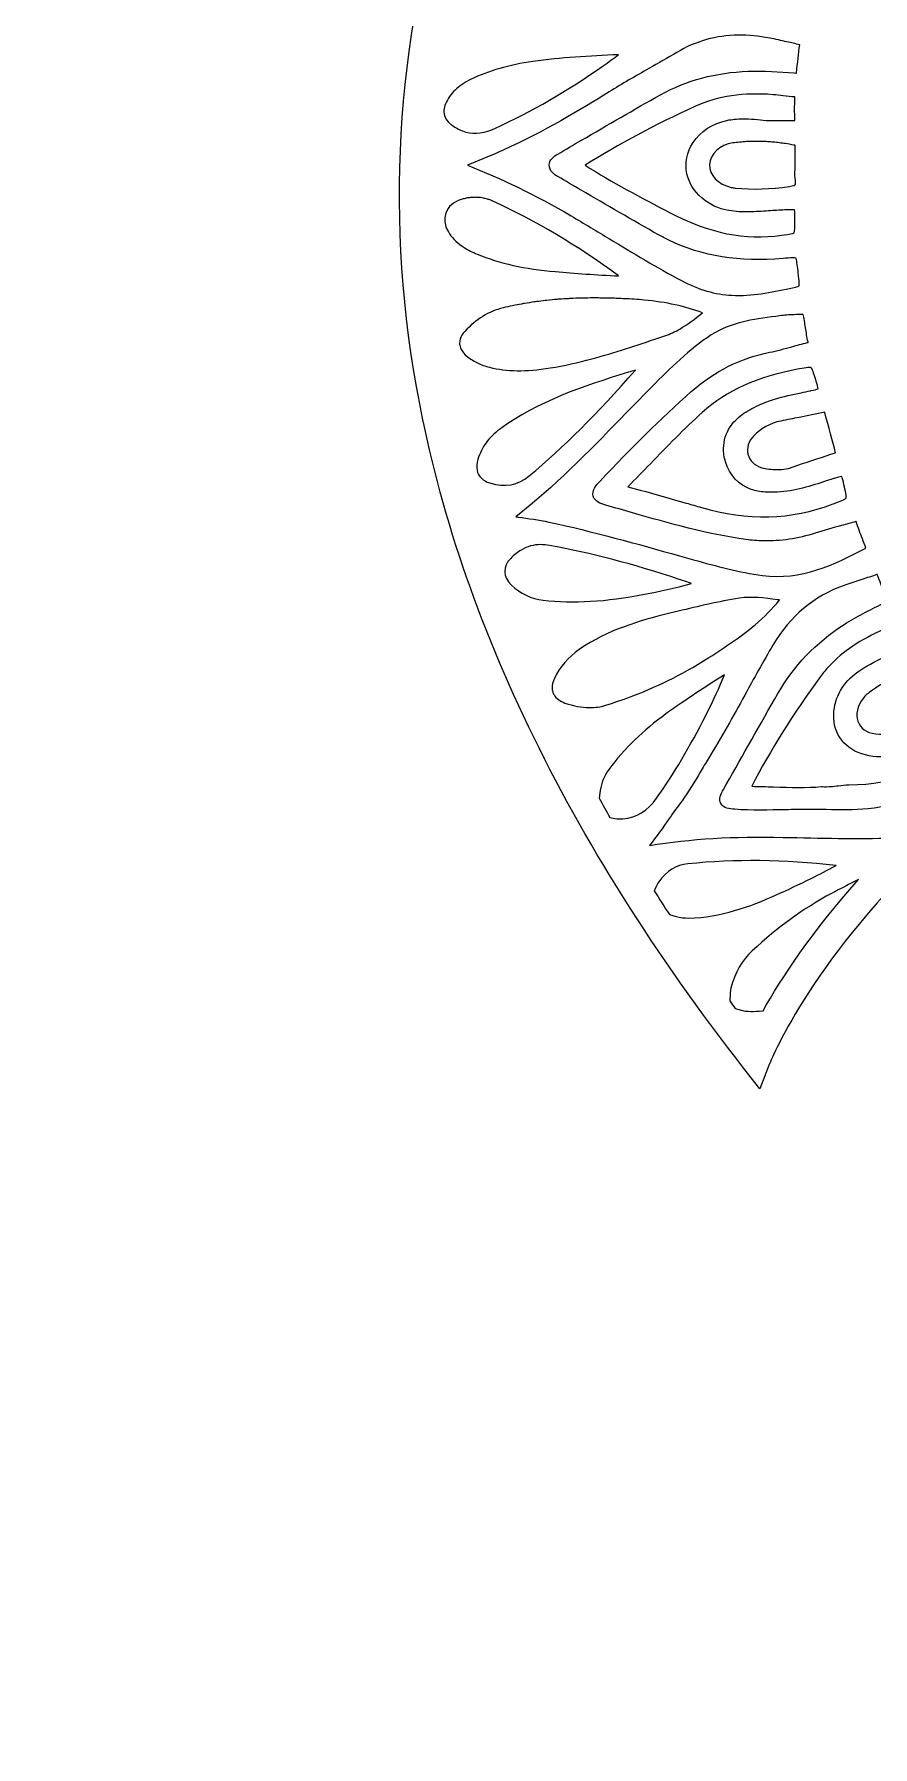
# Model space of a CAD drawing. Extents: x 126 to 2875, y -2951 to -49.
# Drawn here: x 126 to 578, y -2449 to -1525 of the extents above; entities that cross this region are included whole.
import ezdxf

# ---------------------------------------------------------------- set-up
doc = ezdxf.new("R2010")
doc.units = 0
doc.header["$MEASUREMENT"] = 0
doc.layers.add('Layer 1', color=7, linetype='Continuous')

# ---------------------------------------------------------------- blocks, each defined once
blk = doc.blocks.new('block 2')
at = {"layer": 'Layer 1', "lineweight": 0}
for points, knots in [([(2818.52, -1015.73), (2765.29, -1065.49), (2703.63, -1093.3), (2640.24, -1096.15), (2556.69, -1099.87), (2474.7, -1071.45), (2412.6, -1046.28), (2390.46, -1037.31), (2368.11, -1027.6), (2346.48, -1018.23), (2338.27, -1014.67), (2330.02, -1011.09), (2321.71, -1007.53), (2370.51, -1008.44), (2426.27, -1007.2), (2513.09, -924.65), (2568.78, -871.7), (2642.17, -798.11), (2625.81, -711.87), (2622.52, -694.49), (2611.09, -653.09), (2560.09, -612.54), (2565.36, -622.37), (2601.86, -692.87), (2569.54, -747.69), (2554.2, -773.71), (2526.78, -791.73), (2470.03, -803.98), (2455.63, -807.08), (2439.86, -809.44), (2422.81, -811.04), (2491.94, -734.79), (2533.75, -634.63), (2547.11, -513), (2561.91, -378.42), (2538.09, -252.24), (2515.5, -170.1), (2510.84, -153.21), (2505.7, -136.24), (2500.21, -119.65), (2496.11, -107.32), (2491.02, -97.85), (2485.03, -91.28), (2485.03, -91.28), (2489.08, -88.91), (2489.08, -88.91), (2488.22, -87.43), (2467.53, -52.75), (2420.58, -50.35), (2390.21, -48.79), (2356.11, -61.25), (2319.21, -87.4), (2293.72, -105.48), (2266.78, -130.21), (2238.64, -161.33), (2186.92, -191.97), (2146.46, -219.39), (2111.33, -247.55), (2059.02, -289.5), (2001.37, -329.63), (1934.36, -338.98), (1877.45, -346.93), (1826.29, -329.19), (1772.12, -310.4), (1744.15, -300.69), (1715.23, -290.66), (1685.52, -284.53), (1598.6, -266.59), (1534.9, -282.01), (1500.31, -329.06), (1465.72, -282.01), (1402.02, -266.61), (1315.1, -284.53), (1285.39, -290.66), (1256.47, -300.69), (1228.5, -310.4), (1174.33, -329.19), (1123.17, -346.93), (1066.26, -338.98), (999.25, -329.63), (941.6, -289.5), (889.29, -247.55), (854.16, -219.39), (813.72, -191.97), (761.98, -161.33), (733.84, -130.21), (706.9, -105.48), (681.41, -87.4), (644.51, -61.25), (610.42, -48.78), (580.04, -50.35), (533.09, -52.75), (512.4, -87.43), (511.54, -88.91), (511.54, -88.91), (515.6, -91.28), (515.6, -91.28), (509.6, -97.85), (504.51, -107.32), (500.43, -119.65), (494.91, -136.25), (489.76, -153.22), (485.12, -170.1), (462.53, -252.24), (438.71, -378.42), (453.51, -513), (466.87, -634.63), (508.68, -734.79), (577.81, -811.04), (560.76, -809.44), (544.99, -807.08), (530.59, -803.98), (473.84, -791.73), (446.42, -773.71), (431.08, -747.69), (398.76, -692.87), (435.26, -622.37), (440.53, -612.54), (389.53, -653.09), (378.1, -694.49), (374.81, -711.87), (358.45, -798.11), (431.84, -871.7), (487.53, -924.65), (574.36, -1007.2), (630.11, -1008.44), (678.91, -1007.53), (670.6, -1011.09), (662.35, -1014.67), (654.14, -1018.23), (632.51, -1027.6), (610.16, -1037.31), (588.02, -1046.28), (525.92, -1071.45), (443.9, -1099.88), (360.39, -1096.15), (296.99, -1093.3), (235.33, -1065.49), (182.1, -1015.73), (182.1, -1015.73), (125.87, -963.15), (125.87, -963.15), (125.87, -963.15), (170.22, -1026.07), (170.22, -1026.07), (219.77, -1096.34), (304.4, -1156.08), (385.84, -1178.26), (421.01, -1187.83), (457.96, -1193.28), (496.54, -1194.59), (485.65, -1205.66), (470.29, -1222.36), (453.05, -1244.47), (422.71, -1283.4), (380.73, -1347.02), (353.04, -1429.06), (321.9, -1521.35), (314.84, -1617.62), (332.07, -1715.18), (353.53, -1836.78), (412.97, -1960.62), (508.76, -2083.27), (508.76, -2083.27), (517.35, -2094.25), (517.35, -2094.25), (517.35, -2094.25), (522.39, -2081.24), (522.39, -2081.24), (522.59, -2080.7), (544.03, -2026.57), (607.28, -1966.45), (618.55, -1955.74), (631.63, -1944.41), (646.68, -1932.9), (644.92, -1962.85), (643.59, -2025.77), (654.99, -2105.75), (664.24, -2170.7), (680.05, -2233.27), (701.96, -2291.74), (729.36, -2364.83), (766.43, -2431.68), (812.16, -2490.44), (814.05, -2493.21), (839.63, -2531.25), (859.49, -2587.32), (878.32, -2640.42), (895.73, -2721.14), (871.87, -2804.06), (871.87, -2804.06), (865.62, -2825.84), (865.62, -2825.84), (865.62, -2825.84), (884.08, -2812.68), (884.08, -2812.68), (885.65, -2811.57), (922.92, -2784.71), (954.16, -2735.73), (978.8, -2697.08), (1003.28, -2637.97), (992.89, -2564.05), (993.48, -2564.79), (994.03, -2565.49), (994.54, -2566.17), (1016.21, -2595.31), (1039.76, -2622.73), (1064.5, -2647.63), (1109.21, -2692.65), (1155.37, -2726.78), (1201.72, -2749.11), (1255.68, -2775.1), (1310.13, -2785.14), (1363.64, -2778.93), (1378.87, -2809.5), (1404.34, -2833.21), (1429, -2856.2), (1455.2, -2880.59), (1479.94, -2903.62), (1493.04, -2933.91), (1493.04, -2933.91), (1500.31, -2950.67), (1500.31, -2950.67), (1500.31, -2950.67), (1507.58, -2933.91), (1507.58, -2933.91), (1520.68, -2903.62), (1545.42, -2880.59), (1571.62, -2856.2), (1596.29, -2833.21), (1621.76, -2809.5), (1636.98, -2778.93), (1690.49, -2785.14), (1744.94, -2775.1), (1798.9, -2749.11), (1845.25, -2726.78), (1891.43, -2692.65), (1936.12, -2647.63), (1960.86, -2622.73), (1984.41, -2595.33), (2006.08, -2566.18), (2006.59, -2565.5), (2007.14, -2564.79), (2007.73, -2564.05), (1997.35, -2637.97), (2021.82, -2697.08), (2046.46, -2735.73), (2077.7, -2784.71), (2114.98, -2811.57), (2116.54, -2812.68), (2116.54, -2812.68), (2135, -2825.84), (2135, -2825.84), (2135, -2825.84), (2128.75, -2804.06), (2128.75, -2804.06), (2104.89, -2721.14), (2122.3, -2640.42), (2141.13, -2587.32), (2161.01, -2531.22), (2186.59, -2493.18), (2188.46, -2490.44), (2234.19, -2431.68), (2271.26, -2364.83), (2298.65, -2291.74), (2320.57, -2233.27), (2336.38, -2170.7), (2345.63, -2105.75), (2357.03, -2025.77), (2355.7, -1962.85), (2353.94, -1932.9), (2368.99, -1944.41), (2382.07, -1955.74), (2393.34, -1966.45), (2456.59, -2026.57), (2478.03, -2080.7), (2478.23, -2081.24), (2478.23, -2081.24), (2483.25, -2094.29), (2483.25, -2094.29), (2483.25, -2094.29), (2491.86, -2083.27), (2491.86, -2083.27), (2587.65, -1960.62), (2647.09, -1836.78), (2668.55, -1715.18), (2685.78, -1617.62), (2678.72, -1521.35), (2647.58, -1429.06), (2619.89, -1347.02), (2577.91, -1283.4), (2547.57, -1244.47), (2530.33, -1222.36), (2514.97, -1205.66), (2504.08, -1194.59), (2542.66, -1193.28), (2579.61, -1187.83), (2614.78, -1178.26), (2696.22, -1156.08), (2780.85, -1096.34), (2830.4, -1026.07), (2830.4, -1026.07), (2874.75, -963.15), (2874.75, -963.15), (2874.75, -963.15), (2818.52, -1015.73), (2818.52, -1015.73)], [0, 0, 0, 0, 1, 1, 1, 2, 2, 2, 3, 3, 3, 4, 4, 4, 5, 5, 5, 6, 6, 6, 7, 7, 7, 8, 8, 8, 9, 9, 9, 10, 10, 10, 11, 11, 11, 12, 12, 12, 13, 13, 13, 14, 14, 14, 15, 15, 15, 16, 16, 16, 17, 17, 17, 18, 18, 18, 19, 19, 19, 20, 20, 20, 21, 21, 21, 22, 22, 22, 23, 23, 23, 24, 24, 24, 25, 25, 25, 26, 26, 26, 27, 27, 27, 28, 28, 28, 29, 29, 29, 30, 30, 30, 31, 31, 31, 32, 32, 32, 33, 33, 33, 34, 34, 34, 35, 35, 35, 36, 36, 36, 37, 37, 37, 38, 38, 38, 39, 39, 39, 40, 40, 40, 41, 41, 41, 42, 42, 42, 43, 43, 43, 44, 44, 44, 45, 45, 45, 46, 46, 46, 47, 47, 47, 48, 48, 48, 49, 49, 49, 50, 50, 50, 51, 51, 51, 52, 52, 52, 53, 53, 53, 54, 54, 54, 55, 55, 55, 56, 56, 56, 57, 57, 57, 58, 58, 58, 59, 59, 59, 60, 60, 60, 61, 61, 61, 62, 62, 62, 63, 63, 63, 64, 64, 64, 65, 65, 65, 66, 66, 66, 67, 67, 67, 68, 68, 68, 69, 69, 69, 70, 70, 70, 71, 71, 71, 72, 72, 72, 73, 73, 73, 74, 74, 74, 75, 75, 75, 76, 76, 76, 77, 77, 77, 78, 78, 78, 79, 79, 79, 80, 80, 80, 81, 81, 81, 82, 82, 82, 83, 83, 83, 84, 84, 84, 85, 85, 85, 86, 86, 86, 87, 87, 87, 88, 88, 88, 89, 89, 89, 90, 90, 90, 91, 91, 91, 92, 92, 92, 93, 93, 93, 94, 94, 94, 95, 95, 95, 96, 96, 96, 97, 97, 97, 98, 98, 98, 99, 99, 99, 100, 100, 100, 101, 101, 101, 102, 102, 102, 102]), ([(535.92, -1545.99), (527.8, -1545.42), (519.39, -1544.82), (511, -1545.12), (493.59, -1545.76), (477.68, -1550.01), (463.74, -1557.8), (449.44, -1565.8), (435.07, -1574.19), (421.17, -1582.31), (416.87, -1584.81), (412.58, -1587.33), (408.27, -1589.83), (406.29, -1590.97), (403.68, -1592.83), (403.68, -1595.86), (403.68, -1598.88), (406.32, -1600.78), (408.32, -1601.94), (412.53, -1604.39), (416.74, -1606.84), (420.95, -1609.3), (434.58, -1617.26), (448.67, -1625.47), (462.66, -1633.36), (464.5, -1634.39), (466.37, -1635.35), (468.25, -1636.25), (486.2, -1644.98), (506.37, -1648.22), (529.83, -1646.16), (531.74, -1645.99), (533.7, -1645.82), (535.05, -1645.8), (535.86, -1645.78), (536.46, -1645.82), (536.7, -1645.94), (537.19, -1646.53), (537.57, -1649.73), (537.93, -1652.8), (537.99, -1653.3), (538.04, -1653.81), (538.09, -1654.32), (538.12, -1654.79), (538.17, -1655.25), (538.22, -1655.73), (538.39, -1657.37), (538.58, -1659.07), (538.6, -1660.13), (538.6, -1660.47), (538.58, -1660.76), (538.53, -1660.95), (537.88, -1661.34), (535.59, -1661.84), (533.31, -1662.34), (523.48, -1664.48), (512.98, -1666.52), (502.25, -1666.03), (493.31, -1665.62), (484.38, -1663.01), (474.98, -1658.04), (461.79, -1651.07), (448.81, -1643.2), (436.26, -1635.59), (429.48, -1631.49), (422.47, -1627.23), (415.5, -1623.16), (396.11, -1611.86), (377.77, -1602.92), (359.52, -1595.87), (360.12, -1595.64), (360.72, -1595.38), (361.34, -1595.13), (367.1, -1592.74), (373.07, -1590.27), (378.84, -1587.67), (400.75, -1577.78), (420.9, -1565.69), (436, -1556.27), (443.05, -1551.87), (450.41, -1547.67), (457.53, -1543.62), (462.46, -1540.82), (467.57, -1537.91), (472.54, -1534.95), (482.78, -1528.85), (493.72, -1525.76), (505.69, -1525.61), (511.12, -1525.54), (516.77, -1526.08), (522.66, -1527.22), (525.74, -1527.82), (528.89, -1528.55), (531.93, -1529.25), (534.24, -1529.77), (536.54, -1530.29), (538.85, -1530.78), (538.25, -1535.56), (537.68, -1540.58), (537.11, -1546.09), (537, -1546.07), (536.9, -1546.07), (536.81, -1546.06), (536.81, -1546.06), (535.92, -1545.99), (535.92, -1545.99)], [0, 0, 0, 0, 1, 1, 1, 2, 2, 2, 3, 3, 3, 4, 4, 4, 5, 5, 5, 6, 6, 6, 7, 7, 7, 8, 8, 8, 9, 9, 9, 10, 10, 10, 11, 11, 11, 12, 12, 12, 13, 13, 13, 14, 14, 14, 15, 15, 15, 16, 16, 16, 17, 17, 17, 18, 18, 18, 19, 19, 19, 20, 20, 20, 21, 21, 21, 22, 22, 22, 23, 23, 23, 24, 24, 24, 25, 25, 25, 26, 26, 26, 27, 27, 27, 28, 28, 28, 29, 29, 29, 30, 30, 30, 31, 31, 31, 32, 32, 32, 33, 33, 33, 34, 34, 34, 35, 35, 35, 35]), ([(346.91, -1566.1), (347.01, -1565.04), (347.31, -1563.91), (347.8, -1562.73), (348.97, -1559.91), (350.67, -1557.42), (352.9, -1555.24), (355.15, -1553.05), (357.93, -1551.17), (361.3, -1549.54), (371.17, -1544.81), (382.14, -1541.64), (394.83, -1539.87), (410.12, -1537.73), (425.26, -1536.91), (441.12, -1536.16), (438.36, -1538.21), (435.61, -1540.18), (432.85, -1542.12), (413.57, -1555.67), (394.29, -1566.83), (374.32, -1576.01), (373.78, -1576.26), (373.26, -1576.48), (372.73, -1576.69), (367, -1579), (361.83, -1579.2), (356.84, -1577.29), (355.02, -1576.59), (353.25, -1575.61), (351.46, -1574.36), (350.9, -1573.95), (350.4, -1573.55), (349.94, -1573.14), (347.66, -1571.07), (346.66, -1568.76), (346.91, -1566.1)], [0, 0, 0, 0, 1, 1, 1, 2, 2, 2, 3, 3, 3, 4, 4, 4, 5, 5, 5, 6, 6, 6, 7, 7, 7, 8, 8, 8, 9, 9, 9, 10, 10, 10, 11, 11, 11, 12, 12, 12, 12]), ([(536.17, -1570.31), (536.19, -1570.78), (536.21, -1571.24), (536.22, -1571.7), (534.35, -1571.67), (532.47, -1571.65), (530.59, -1571.64), (528.72, -1571.64), (526.85, -1571.64), (525.03, -1571.65), (523.57, -1571.65), (522.12, -1571.67), (520.68, -1571.67), (516.66, -1571.21), (512.3, -1570.72), (507.81, -1570.78), (505.1, -1570.82), (502.35, -1571.05), (499.59, -1571.61), (491.91, -1573.16), (485.25, -1577.53), (481.29, -1583.57), (477.91, -1588.73), (476.73, -1594.77), (478, -1600.54), (480.09, -1610.23), (489.59, -1618.54), (500.59, -1620.31), (504.23, -1620.9), (507.84, -1621.06), (511.42, -1621.01), (514.99, -1620.96), (518.54, -1620.71), (522.02, -1620.47), (524.9, -1620.27), (527.9, -1620.05), (530.79, -1619.97), (530.79, -1619.97), (531.46, -1619.95), (531.46, -1619.95), (533.29, -1619.89), (535.16, -1619.84), (536.03, -1619.97), (536.19, -1620.87), (536.19, -1622.96), (536.19, -1625.02), (536.19, -1625.02), (536.19, -1625.85), (536.19, -1625.85), (536.19, -1628.63), (536.19, -1631.78), (535.81, -1632.36), (535.34, -1632.76), (532.85, -1633.1), (530.46, -1633.44), (530.46, -1633.44), (529.05, -1633.64), (529.05, -1633.64), (509.34, -1636.44), (490.24, -1632.58), (468.9, -1621.47), (453.1, -1613.24), (437.7, -1605.09), (423.13, -1595.86), (441.26, -1584.37), (460.71, -1573.95), (482.56, -1564.01), (494.68, -1558.5), (508.41, -1556.46), (524.51, -1557.77), (526.33, -1557.93), (528.15, -1558.14), (529.97, -1558.34), (532.01, -1558.58), (534.12, -1558.82), (536.22, -1558.97), (536.16, -1561.52), (536.11, -1563.79), (536.11, -1565.88), (536.11, -1567.43), (536.13, -1568.9), (536.17, -1570.31)], [0, 0, 0, 0, 1, 1, 1, 2, 2, 2, 3, 3, 3, 4, 4, 4, 5, 5, 5, 6, 6, 6, 7, 7, 7, 8, 8, 8, 9, 9, 9, 10, 10, 10, 11, 11, 11, 12, 12, 12, 13, 13, 13, 14, 14, 14, 15, 15, 15, 16, 16, 16, 17, 17, 17, 18, 18, 18, 19, 19, 19, 20, 20, 20, 21, 21, 21, 22, 22, 22, 23, 23, 23, 24, 24, 24, 25, 25, 25, 26, 26, 26, 27, 27, 27, 27]), ([(533.25, -1607.27), (523.04, -1608.81), (513.49, -1609.09), (504.06, -1608.14), (503.28, -1608.06), (502.6, -1607.95), (501.95, -1607.81), (494.78, -1606.15), (489.92, -1601.07), (490.16, -1595.48), (490.38, -1589.87), (495.87, -1584.76), (502.68, -1583.83), (503.88, -1583.65), (505.1, -1583.53), (506.32, -1583.4), (506.72, -1583.37), (507.11, -1583.34), (507.51, -1583.3), (508.35, -1583.23), (509.2, -1583.16), (510.06, -1583.11), (510.5, -1583.1), (510.93, -1583.07), (511.37, -1583.05), (512.24, -1583.02), (513.11, -1582.99), (513.98, -1582.99), (514.38, -1582.97), (514.76, -1582.96), (515.15, -1582.96), (515.6, -1582.96), (516.04, -1582.97), (516.48, -1582.99), (517.61, -1582.99), (518.75, -1583.02), (519.87, -1583.07), (520.41, -1583.08), (520.95, -1583.13), (521.48, -1583.16), (522.53, -1583.23), (523.57, -1583.3), (524.62, -1583.38), (525.17, -1583.45), (525.73, -1583.49), (526.28, -1583.56), (527.37, -1583.67), (528.46, -1583.81), (529.57, -1583.95), (530.05, -1584.03), (530.54, -1584.08), (531.03, -1584.16), (532.6, -1584.4), (534.18, -1584.67), (535.76, -1584.98), (536.09, -1585.05), (536.3, -1585.11), (536.44, -1585.16), (536.44, -1585.16), (536.44, -1585.6), (536.44, -1585.6), (536.28, -1588.07), (536.32, -1590.54), (536.36, -1592.93), (536.36, -1593.94), (536.38, -1594.94), (536.38, -1595.95), (536.38, -1596.7), (536.35, -1597.46), (536.32, -1598.22), (536.24, -1600.12), (536.16, -1602.08), (536.51, -1604.1), (536.73, -1605.34), (536.62, -1606.02), (536.46, -1606.24), (536.33, -1606.43), (535.75, -1606.89), (533.25, -1607.27)], [0, 0, 0, 0, 1, 1, 1, 2, 2, 2, 3, 3, 3, 4, 4, 4, 5, 5, 5, 6, 6, 6, 7, 7, 7, 8, 8, 8, 9, 9, 9, 10, 10, 10, 11, 11, 11, 12, 12, 12, 13, 13, 13, 14, 14, 14, 15, 15, 15, 16, 16, 16, 17, 17, 17, 18, 18, 18, 19, 19, 19, 20, 20, 20, 21, 21, 21, 22, 22, 22, 23, 23, 23, 24, 24, 24, 25, 25, 25, 26, 26, 26, 26]), ([(349.87, -1632.77), (348.2, -1630.35), (347.33, -1627.71), (347.33, -1625.16), (347.33, -1623.96), (347.52, -1622.78), (347.91, -1621.66), (349.12, -1618.19), (352.03, -1615.6), (356.13, -1614.35), (356.86, -1614.12), (357.57, -1613.95), (358.26, -1613.78), (358.49, -1613.73), (358.71, -1613.7), (358.93, -1613.65), (359.4, -1613.56), (359.9, -1613.46), (360.39, -1613.4), (360.64, -1613.37), (360.89, -1613.33), (361.15, -1613.3), (361.59, -1613.25), (362.02, -1613.21), (362.46, -1613.19), (362.71, -1613.18), (362.98, -1613.16), (363.24, -1613.16), (363.62, -1613.14), (363.98, -1613.14), (364.34, -1613.16), (364.79, -1613.18), (365.25, -1613.19), (365.69, -1613.24), (366.01, -1613.25), (366.32, -1613.29), (366.64, -1613.33), (367.1, -1613.38), (367.54, -1613.46), (368, -1613.56), (368.3, -1613.6), (368.59, -1613.67), (368.89, -1613.73), (369.38, -1613.84), (369.87, -1613.98), (370.36, -1614.14), (370.61, -1614.22), (370.85, -1614.28), (371.1, -1614.36), (371.83, -1614.62), (372.56, -1614.9), (373.29, -1615.23), (396.56, -1625.85), (418.8, -1639.07), (441.12, -1655.54), (429.12, -1655.06), (417.37, -1654.14), (407.15, -1653.26), (390.41, -1651.83), (376.98, -1648.82), (364.9, -1643.84), (362.22, -1642.73), (359.9, -1641.57), (357.87, -1640.29), (354.5, -1638.15), (351.92, -1635.72), (349.87, -1632.77)], [0, 0, 0, 0, 1, 1, 1, 2, 2, 2, 3, 3, 3, 4, 4, 4, 5, 5, 5, 6, 6, 6, 7, 7, 7, 8, 8, 8, 9, 9, 9, 10, 10, 10, 11, 11, 11, 12, 12, 12, 13, 13, 13, 14, 14, 14, 15, 15, 15, 16, 16, 16, 17, 17, 17, 18, 18, 18, 19, 19, 19, 20, 20, 20, 21, 21, 21, 22, 22, 22, 22]), ([(356.1, -1694.98), (355.68, -1694.11), (355.45, -1693.23), (355.37, -1692.32), (355.3, -1691.45), (355.4, -1690.6), (355.65, -1689.73), (356.05, -1688.29), (356.89, -1686.86), (358.12, -1685.52), (364.2, -1678.87), (371.02, -1674.72), (378.94, -1672.81), (380.6, -1672.41), (382.28, -1672.03), (383.96, -1671.68), (384.4, -1671.59), (384.84, -1671.51), (385.27, -1671.41), (386.79, -1671.11), (388.31, -1670.81), (389.84, -1670.54), (390.05, -1670.51), (390.24, -1670.48), (390.45, -1670.43), (392.17, -1670.15), (393.91, -1669.88), (395.65, -1669.62), (396.1, -1669.56), (396.52, -1669.5), (396.97, -1669.45), (398.47, -1669.24), (399.98, -1669.05), (401.51, -1668.88), (401.83, -1668.85), (402.16, -1668.8), (402.48, -1668.77), (404.28, -1668.56), (406.12, -1668.4), (407.95, -1668.25), (408.37, -1668.21), (408.79, -1668.18), (409.2, -1668.15), (410.76, -1668.04), (412.34, -1667.93), (413.94, -1667.85), (414.33, -1667.82), (414.74, -1667.8), (415.16, -1667.79), (417.07, -1667.69), (419, -1667.61), (420.97, -1667.57), (421.33, -1667.55), (421.69, -1667.55), (422.06, -1667.53), (423.74, -1667.5), (425.45, -1667.49), (427.17, -1667.47), (427.17, -1667.47), (428.75, -1667.47), (428.75, -1667.47), (429.77, -1667.47), (430.78, -1667.49), (431.81, -1667.5), (432.46, -1667.5), (433.12, -1667.52), (433.77, -1667.53), (434.85, -1667.55), (435.92, -1667.58), (437.02, -1667.61), (437.65, -1667.63), (438.28, -1667.65), (438.92, -1667.66), (440.09, -1667.71), (441.29, -1667.76), (442.48, -1667.82), (443.05, -1667.83), (443.62, -1667.87), (444.19, -1667.88), (445.96, -1667.98), (447.75, -1668.07), (449.55, -1668.2), (451.37, -1668.31), (453.15, -1668.45), (454.87, -1668.61), (466.98, -1669.73), (477.11, -1671.97), (486.34, -1675.51), (482.31, -1678.73), (478.33, -1681.78), (474.09, -1684.23), (471.54, -1685.72), (468.9, -1686.97), (466.08, -1687.92), (466.08, -1687.92), (462.84, -1689.02), (462.84, -1689.02), (450.99, -1693), (438.9, -1697.07), (426.6, -1700.35), (419.22, -1702.31), (411.78, -1703.99), (404.27, -1705.21), (390.89, -1707.35), (380.77, -1707.25), (371.48, -1704.88), (369.17, -1704.29), (367, -1703.5), (364.99, -1702.52), (362.98, -1701.55), (361.13, -1700.38), (359.44, -1699.04), (357.9, -1697.8), (356.76, -1696.42), (356.1, -1694.98)], [0, 0, 0, 0, 1, 1, 1, 2, 2, 2, 3, 3, 3, 4, 4, 4, 5, 5, 5, 6, 6, 6, 7, 7, 7, 8, 8, 8, 9, 9, 9, 10, 10, 10, 11, 11, 11, 12, 12, 12, 13, 13, 13, 14, 14, 14, 15, 15, 15, 16, 16, 16, 17, 17, 17, 18, 18, 18, 19, 19, 19, 20, 20, 20, 21, 21, 21, 22, 22, 22, 23, 23, 23, 24, 24, 24, 25, 25, 25, 26, 26, 26, 27, 27, 27, 28, 28, 28, 29, 29, 29, 30, 30, 30, 31, 31, 31, 32, 32, 32, 33, 33, 33, 34, 34, 34, 35, 35, 35, 36, 36, 36, 37, 37, 37, 38, 38, 38, 38]), ([(525.95, -1677.41), (525.95, -1677.41), (528.96, -1677.02), (528.96, -1677.02), (531.5, -1676.67), (534.1, -1676.59), (536.85, -1676.48), (536.85, -1676.48), (537.09, -1676.48), (537.09, -1676.48), (538.14, -1676.43), (539.24, -1676.4), (540.05, -1676.41), (540.32, -1676.41), (540.54, -1676.43), (540.73, -1676.45), (540.94, -1677.11), (541.18, -1678.47), (541.4, -1679.82), (541.6, -1681.04), (541.79, -1682.27), (541.98, -1683.51), (542.36, -1686.02), (542.77, -1688.65), (543.33, -1691.23), (543.34, -1691.31), (543.36, -1691.39), (543.38, -1691.45), (543.27, -1691.48), (543.12, -1691.53), (542.95, -1691.56), (540.15, -1692.24), (537.35, -1693.02), (534.64, -1693.76), (530.68, -1694.86), (526.6, -1696), (522.58, -1696.77), (507.3, -1699.75), (493.09, -1706.89), (480.33, -1718.03), (463.6, -1732.64), (448.15, -1748.52), (431.11, -1766.26), (428.74, -1768.75), (426.63, -1771.47), (427.44, -1774.43), (428.25, -1777.33), (431.3, -1778.55), (434.2, -1779.35), (438.98, -1780.67), (443.76, -1782.05), (448.54, -1783.41), (468.38, -1789.07), (488.89, -1794.93), (509.85, -1797.83), (512.95, -1798.26), (516.05, -1798.51), (519.17, -1798.59), (528.53, -1798.79), (537.93, -1797.37), (547.24, -1794.36), (551.89, -1792.86), (556.74, -1791.56), (561.42, -1790.31), (564, -1789.61), (566.57, -1788.93), (569.15, -1788.2), (569.18, -1788.19), (569.23, -1788.17), (569.26, -1788.17), (570.32, -1791.29), (571.51, -1794.41), (572.66, -1797.42), (573.31, -1799.09), (573.94, -1800.79), (574.58, -1802.48), (557.43, -1811.27), (539.66, -1820.13), (518.71, -1817.25), (506.24, -1815.53), (494.04, -1812.26), (481.59, -1808.77), (481.59, -1808.77), (474.06, -1806.66), (474.06, -1806.66), (451.09, -1800.2), (427.33, -1793.52), (403.55, -1788.41), (398.06, -1787.24), (392.44, -1786.46), (387.01, -1785.72), (386.55, -1785.66), (386.11, -1785.59), (385.65, -1785.54), (406.42, -1769.45), (424.81, -1750.51), (442.65, -1732.17), (447.72, -1726.94), (452.97, -1721.55), (458.2, -1716.31), (458.2, -1716.31), (459, -1715.47), (459, -1715.47), (468.9, -1705.53), (479.12, -1695.24), (491.06, -1687.45), (501.55, -1680.61), (513.4, -1679.06), (525.95, -1677.41)], [0, 0, 0, 0, 1, 1, 1, 2, 2, 2, 3, 3, 3, 4, 4, 4, 5, 5, 5, 6, 6, 6, 7, 7, 7, 8, 8, 8, 9, 9, 9, 10, 10, 10, 11, 11, 11, 12, 12, 12, 13, 13, 13, 14, 14, 14, 15, 15, 15, 16, 16, 16, 17, 17, 17, 18, 18, 18, 19, 19, 19, 20, 20, 20, 21, 21, 21, 22, 22, 22, 23, 23, 23, 24, 24, 24, 25, 25, 25, 26, 26, 26, 27, 27, 27, 28, 28, 28, 29, 29, 29, 30, 30, 30, 31, 31, 31, 32, 32, 32, 33, 33, 33, 34, 34, 34, 35, 35, 35, 36, 36, 36, 36]), ([(367.11, -1764.81), (364.61, -1762.42), (363.92, -1758.89), (365.23, -1754.58), (366.24, -1751.29), (367.7, -1748.31), (369.65, -1745.62), (371.59, -1742.95), (374, -1740.56), (376.94, -1738.4), (397.65, -1723.24), (421.61, -1715.17), (446.4, -1707.58), (447.65, -1707.2), (448.91, -1706.84), (450.16, -1706.48), (429.47, -1730.05), (411.28, -1748.17), (392.96, -1763.48), (386.85, -1768.57), (379.87, -1769.84), (371.64, -1767.31), (369.77, -1766.74), (368.25, -1765.9), (367.11, -1764.81)], [0, 0, 0, 0, 1, 1, 1, 2, 2, 2, 3, 3, 3, 4, 4, 4, 5, 5, 5, 6, 6, 6, 7, 7, 7, 8, 8, 8, 8]), ([(548.87, -1716.53), (548.05, -1716.81), (546.51, -1717.14), (545.01, -1717.48), (545.01, -1717.48), (544.74, -1717.54), (544.74, -1717.54), (543.08, -1717.9), (541.38, -1718.25), (539.7, -1718.62), (534.94, -1719.6), (530.08, -1720.61), (525.3, -1722.07), (522.43, -1722.95), (519.58, -1723.98), (516.81, -1725.26), (513.14, -1726.97), (510.29, -1728.59), (507.82, -1730.38), (505.13, -1732.32), (502.95, -1734.6), (501.32, -1737.11), (499.02, -1740.6), (497.8, -1744.55), (497.74, -1748.66), (497.71, -1751), (498.06, -1753.43), (498.8, -1755.85), (501.06, -1763.24), (505.89, -1768.37), (512.7, -1770.78), (514.96, -1771.58), (517.45, -1772.07), (520.12, -1772.26), (521.31, -1772.34), (522.47, -1772.31), (523.59, -1772.29), (524.05, -1772.29), (524.52, -1772.28), (525, -1772.28), (534.5, -1772.28), (543.27, -1769.43), (551.75, -1766.69), (553.54, -1766.11), (555.34, -1765.54), (557.15, -1764.98), (557.15, -1764.98), (557.39, -1764.9), (557.39, -1764.9), (559, -1764.41), (560.66, -1763.89), (561.55, -1763.75), (561.88, -1764.63), (562.29, -1766.45), (562.7, -1768.24), (563.43, -1771.44), (564.19, -1774.75), (563.83, -1775.45), (563.48, -1776.09), (560.47, -1777.25), (557.56, -1778.36), (557.56, -1778.36), (556.91, -1778.61), (556.91, -1778.61), (534.05, -1787.33), (510.8, -1787.97), (485.82, -1780.56), (483.07, -1779.73), (480.31, -1778.93), (477.54, -1778.14), (469.25, -1775.75), (460.9, -1773.42), (452.77, -1771.16), (452.77, -1771.16), (446.17, -1769.32), (446.17, -1769.32), (450.27, -1765.2), (454.33, -1760.99), (458.29, -1756.91), (467.27, -1747.63), (476.54, -1738.06), (486.28, -1729.3), (499.56, -1717.35), (515.86, -1709.94), (537.57, -1705.95), (540.88, -1705.35), (544.28, -1704.72), (544.99, -1705.16), (545.61, -1705.56), (546.43, -1708.09), (547.33, -1711.05), (547.46, -1711.46), (547.59, -1711.89), (547.71, -1712.33), (547.71, -1712.33), (547.73, -1712.35), (547.73, -1712.35), (547.73, -1712.36), (547.73, -1712.36), (547.73, -1712.38), (548.22, -1713.98), (548.71, -1715.62), (548.87, -1716.53)], [0, 0, 0, 0, 1, 1, 1, 2, 2, 2, 3, 3, 3, 4, 4, 4, 5, 5, 5, 6, 6, 6, 7, 7, 7, 8, 8, 8, 9, 9, 9, 10, 10, 10, 11, 11, 11, 12, 12, 12, 13, 13, 13, 14, 14, 14, 15, 15, 15, 16, 16, 16, 17, 17, 17, 18, 18, 18, 19, 19, 19, 20, 20, 20, 21, 21, 21, 22, 22, 22, 23, 23, 23, 24, 24, 24, 25, 25, 25, 26, 26, 26, 27, 27, 27, 28, 28, 28, 29, 29, 29, 30, 30, 30, 31, 31, 31, 32, 32, 32, 33, 33, 33, 34, 34, 34, 34]), ([(552.35, -1729.11), (552.38, -1729.17), (552.4, -1729.22), (552.42, -1729.3), (554.49, -1737.39), (556.4, -1744.5), (558.24, -1751), (551.42, -1753.2), (544.55, -1755.5), (537.88, -1757.73), (537.88, -1757.73), (532.71, -1759.47), (532.71, -1759.47), (531.16, -1760), (529.4, -1760.03), (527.85, -1760.04), (527.44, -1760.06), (527.04, -1760.06), (526.82, -1760.07), (523.26, -1760.04), (520.72, -1759.88), (518.33, -1759.11), (514.5, -1757.89), (511.8, -1755.21), (510.94, -1751.8), (510.09, -1748.44), (511.16, -1744.88), (513.9, -1742.03), (517.94, -1737.82), (522.92, -1735.06), (528.69, -1733.88), (531.98, -1733.2), (535.27, -1732.55), (538.58, -1731.91), (543.09, -1731.03), (547.76, -1730.12), (552.35, -1729.11)], [0, 0, 0, 0, 1, 1, 1, 2, 2, 2, 3, 3, 3, 4, 4, 4, 5, 5, 5, 6, 6, 6, 7, 7, 7, 8, 8, 8, 9, 9, 9, 10, 10, 10, 11, 11, 11, 12, 12, 12, 12]), ([(383.23, -1822.32), (378.61, -1817.84), (378.48, -1812.63), (382.9, -1808.02), (384.67, -1806.15), (386.54, -1804.65), (388.5, -1803.5), (391.78, -1801.56), (395.31, -1800.61), (399.17, -1800.61), (400.69, -1800.61), (402.26, -1800.76), (403.87, -1801.06), (426.22, -1805.13), (449.13, -1811.12), (473.88, -1819.37), (476.05, -1820.08), (478.22, -1820.81), (480.39, -1821.54), (471.49, -1824.14), (462.82, -1825.94), (455.19, -1827.41), (434.12, -1831.43), (416.76, -1832.45), (400.51, -1830.58), (393.83, -1829.82), (388.18, -1827.11), (383.23, -1822.32)], [0, 0, 0, 0, 1, 1, 1, 2, 2, 2, 3, 3, 3, 4, 4, 4, 5, 5, 5, 6, 6, 6, 7, 7, 7, 8, 8, 8, 9, 9, 9, 9]), ([(595.65, -1955.67), (594.54, -1956.73), (593.46, -1957.77), (592.37, -1958.83), (592.37, -1958.83), (588.97, -1958.93), (588.97, -1958.93), (569.57, -1959.46), (549.9, -1959.07), (529.76, -1958.58), (503.45, -1957.93), (479.9, -1959.35), (457.82, -1962.92), (461.57, -1958.18), (465.04, -1953.28), (468.41, -1948.48), (470.66, -1945.28), (472.98, -1941.97), (475.34, -1938.81), (479.03, -1933.84), (482.16, -1928.53), (485.19, -1923.39), (486.61, -1920.95), (488.1, -1918.43), (489.62, -1916), (496.57, -1904.84), (502.98, -1893.15), (509.17, -1881.87), (514.06, -1872.94), (519.13, -1863.71), (524.41, -1854.83), (533.83, -1839), (546.37, -1828.49), (562.75, -1822.68), (565.57, -1821.67), (568.5, -1820.72), (571.32, -1819.78), (574.09, -1818.88), (576.86, -1817.98), (579.59, -1817.01), (580.13, -1816.82), (580.47, -1816.74), (580.66, -1816.73), (580.73, -1816.86), (580.86, -1817.09), (580.99, -1817.47), (582.49, -1821.75), (584.41, -1826.19), (586.69, -1830.69), (586.73, -1830.77), (586.77, -1830.85), (586.8, -1830.93), (586.65, -1831.01), (586.48, -1831.09), (586.27, -1831.2), (586.27, -1831.2), (583.57, -1832.51), (583.57, -1832.51), (576.62, -1835.87), (569.43, -1839.33), (562.74, -1843.69), (547.6, -1853.5), (535.56, -1866.13), (526.93, -1881.22), (517.62, -1897.46), (508.25, -1914.05), (499.2, -1930.07), (499.2, -1930.07), (497.66, -1932.81), (497.66, -1932.81), (496.25, -1935.29), (494.99, -1937.94), (496.3, -1940.37), (497.72, -1943.03), (501.22, -1943.27), (503.77, -1943.46), (513.02, -1944.09), (522.32, -1943.89), (531.35, -1943.68), (535.21, -1943.59), (539.07, -1943.51), (542.95, -1943.48), (546.35, -1943.48), (549.82, -1943.54), (553.18, -1943.62), (560.55, -1943.78), (568.18, -1943.94), (575.76, -1943.14), (592.78, -1941.37), (609.12, -1935.02), (627.19, -1923.14), (627.19, -1923.14), (628.54, -1922.27), (628.54, -1922.27), (631.17, -1920.54), (633.87, -1918.78), (636.45, -1916.87), (636.52, -1916.82), (636.55, -1916.79), (636.6, -1916.77), (636.66, -1916.84), (636.71, -1916.91), (636.79, -1917.03), (637.07, -1917.44), (637.36, -1917.86), (637.66, -1918.28), (637.66, -1918.28), (638.35, -1919.29), (638.35, -1919.29), (623.28, -1930.78), (609.02, -1942.91), (595.65, -1955.67)], [0, 0, 0, 0, 1, 1, 1, 2, 2, 2, 3, 3, 3, 4, 4, 4, 5, 5, 5, 6, 6, 6, 7, 7, 7, 8, 8, 8, 9, 9, 9, 10, 10, 10, 11, 11, 11, 12, 12, 12, 13, 13, 13, 14, 14, 14, 15, 15, 15, 16, 16, 16, 17, 17, 17, 18, 18, 18, 19, 19, 19, 20, 20, 20, 21, 21, 21, 22, 22, 22, 23, 23, 23, 24, 24, 24, 25, 25, 25, 26, 26, 26, 27, 27, 27, 28, 28, 28, 29, 29, 29, 30, 30, 30, 31, 31, 31, 32, 32, 32, 33, 33, 33, 34, 34, 34, 35, 35, 35, 36, 36, 36, 37, 37, 37, 37]), ([(412.13, -1886.08), (409.43, -1885.14), (407.43, -1883.64), (406.31, -1881.69), (406.15, -1881.42), (406.01, -1881.12), (405.88, -1880.84), (405.75, -1880.54), (405.66, -1880.24), (405.56, -1879.94), (405.41, -1879.33), (405.29, -1878.69), (405.28, -1878.04), (405.22, -1876.39), (405.63, -1874.62), (406.48, -1872.78), (409.38, -1866.61), (413.91, -1861.38), (419.91, -1857.24), (435.31, -1846.62), (452.88, -1841.47), (468.03, -1837.83), (468.03, -1837.83), (473.33, -1836.55), (473.33, -1836.55), (484.08, -1833.95), (495.19, -1831.26), (506.26, -1829.53), (513.05, -1828.47), (519.77, -1829.38), (526.91, -1830.34), (527.23, -1830.37), (527.56, -1830.42), (527.9, -1830.47), (524, -1835.42), (519.6, -1839.81), (514.88, -1843.8), (507.02, -1850.46), (498.33, -1856.08), (489.81, -1861.59), (486.03, -1864.03), (482.15, -1866.34), (478.19, -1868.54), (464.81, -1875.99), (450.35, -1882.2), (434.26, -1887.33), (431.52, -1888.2), (428.6, -1888.56), (425.18, -1888.48), (421.19, -1888.52), (416.87, -1887.71), (412.13, -1886.08)], [0, 0, 0, 0, 1, 1, 1, 2, 2, 2, 3, 3, 3, 4, 4, 4, 5, 5, 5, 6, 6, 6, 7, 7, 7, 8, 8, 8, 9, 9, 9, 10, 10, 10, 11, 11, 11, 12, 12, 12, 13, 13, 13, 14, 14, 14, 15, 15, 15, 16, 16, 16, 17, 17, 17, 17]), ([(592.35, -1842.56), (593.22, -1842.88), (594.17, -1845.08), (594.89, -1846.69), (595.39, -1847.85), (595.92, -1849.07), (596.56, -1850.18), (597.31, -1851.43), (598.18, -1852.92), (598.53, -1853.72), (597.85, -1854.23), (596.39, -1855.04), (595.08, -1855.76), (592.13, -1857.41), (589.03, -1858.96), (586.02, -1860.47), (581.27, -1862.82), (576.37, -1865.26), (571.76, -1868.24), (563.16, -1873.79), (558.3, -1881.23), (557.31, -1890.37), (556.14, -1901.21), (561.9, -1910.09), (572.36, -1913.53), (582.78, -1916.95), (593.13, -1915.01), (603.15, -1907.8), (608.36, -1904.05), (614.01, -1900.67), (619.45, -1897.41), (619.45, -1897.41), (622.78, -1895.42), (622.78, -1895.42), (622.79, -1895.43), (622.79, -1895.43), (622.79, -1895.45), (624.42, -1898.49), (626.61, -1902.46), (629.09, -1906.29), (629.14, -1906.39), (629.19, -1906.45), (629.22, -1906.51), (629.11, -1906.63), (628.94, -1906.78), (628.71, -1906.99), (610.86, -1922.36), (590.15, -1929.97), (565.41, -1930.26), (563.45, -1930.29), (561.52, -1930.53), (559.63, -1930.75), (556.96, -1931.08), (554.2, -1931.41), (551.13, -1931.18), (551.13, -1931.18), (550.86, -1931.16), (550.86, -1931.16), (550.86, -1931.16), (550.59, -1931.18), (550.59, -1931.18), (542.43, -1931.94), (533.86, -1931.65), (524.79, -1931.35), (520.91, -1931.22), (516.93, -1931.1), (512.94, -1931.05), (523, -1911.47), (535.16, -1892.05), (550.07, -1871.77), (551.51, -1869.81), (553.06, -1867.94), (554.74, -1866.13), (562.01, -1858.31), (571.58, -1851.9), (584.34, -1846.24), (585.51, -1845.71), (586.61, -1845.06), (587.68, -1844.41), (589.42, -1843.39), (591.39, -1842.21), (592.35, -1842.56)], [0, 0, 0, 0, 1, 1, 1, 2, 2, 2, 3, 3, 3, 4, 4, 4, 5, 5, 5, 6, 6, 6, 7, 7, 7, 8, 8, 8, 9, 9, 9, 10, 10, 10, 11, 11, 11, 12, 12, 12, 13, 13, 13, 14, 14, 14, 15, 15, 15, 16, 16, 16, 17, 17, 17, 18, 18, 18, 19, 19, 19, 20, 20, 20, 21, 21, 21, 22, 22, 22, 23, 23, 23, 24, 24, 24, 25, 25, 25, 26, 26, 26, 27, 27, 27, 27]), ([(616.37, -1883.72), (606.38, -1893.09), (595.66, -1899.33), (583.62, -1902.76), (583.39, -1902.83), (582.98, -1902.84), (582.59, -1902.87), (582.36, -1902.89), (582.14, -1902.89), (581.92, -1902.92), (576.11, -1902.62), (572.8, -1900.91), (570.87, -1897.25), (568.91, -1893.53), (569.29, -1889.67), (572.08, -1885.08), (573.23, -1883.17), (574.66, -1881.6), (576.32, -1880.4), (585.47, -1873.81), (595.12, -1868.73), (605.02, -1865.29), (605.32, -1865.2), (605.51, -1865.15), (605.65, -1865.12), (605.71, -1865.21), (605.82, -1865.37), (605.95, -1865.61), (608.64, -1870.53), (611.51, -1875.44), (614.29, -1880.19), (614.29, -1880.19), (616.37, -1883.72), (616.37, -1883.72)], [0, 0, 0, 0, 1, 1, 1, 2, 2, 2, 3, 3, 3, 4, 4, 4, 5, 5, 5, 6, 6, 6, 7, 7, 7, 8, 8, 8, 9, 9, 9, 10, 10, 10, 11, 11, 11, 11]), ([(439.12, -1948.37), (439.12, -1948.37), (436.46, -1947.85), (436.46, -1947.85), (434.48, -1944.38), (432.54, -1940.91), (430.62, -1937.43), (430.62, -1937.43), (431.21, -1933.27), (431.21, -1933.27), (431.79, -1929.09), (433.36, -1925.27), (435.85, -1921.95), (444.28, -1910.66), (454.64, -1900.59), (466.6, -1892.01), (477.7, -1884.08), (488.13, -1877.12), (498.26, -1870.91), (495.57, -1877.51), (492.33, -1884.51), (488.35, -1892.38), (479.66, -1909.55), (470.92, -1924.29), (461.66, -1937.45), (456.8, -1944.35), (450.98, -1947.88), (443.36, -1948.56), (441.89, -1948.68), (440.47, -1948.62), (439.12, -1948.37)], [0, 0, 0, 0, 1, 1, 1, 2, 2, 2, 3, 3, 3, 4, 4, 4, 5, 5, 5, 6, 6, 6, 7, 7, 7, 8, 8, 8, 9, 9, 9, 10, 10, 10, 10]), ([(472.11, -2001.25), (472.11, -2001.25), (468.61, -2000.27), (468.61, -2000.27), (465.81, -1996.02), (463.06, -1991.76), (460.35, -1987.48), (460.35, -1987.48), (461.2, -1985.44), (461.2, -1985.44), (461.63, -1984.41), (462.15, -1983.46), (462.82, -1982.56), (467.09, -1976.72), (472.21, -1973.55), (478.47, -1972.9), (504.07, -1970.28), (530.29, -1970.55), (558.43, -1973.77), (553.86, -1976.2), (549.49, -1978.51), (545.09, -1980.72), (538.66, -1983.94), (532.3, -1986.94), (526.17, -1989.65), (511.89, -1995.97), (496.31, -2001.84), (479.04, -2002.14), (476.72, -2002.19), (474.36, -2001.87), (472.11, -2001.25)], [0, 0, 0, 0, 1, 1, 1, 2, 2, 2, 3, 3, 3, 4, 4, 4, 5, 5, 5, 6, 6, 6, 7, 7, 7, 8, 8, 8, 9, 9, 9, 10, 10, 10, 10]), ([(519.13, -2052.13), (519.13, -2052.13), (516.96, -2052.34), (516.96, -2052.34), (514.9, -2052.54), (512.97, -2052.59), (511.05, -2052.48), (509.99, -2052.42), (508.93, -2052.26), (507.92, -2051.99), (507.92, -2051.99), (504.09, -2050.99), (504.09, -2050.99), (503.07, -2049.63), (502.08, -2048.27), (501.08, -2046.91), (501.08, -2046.91), (501.27, -2043.01), (501.27, -2043.01), (501.32, -2042), (501.48, -2040.97), (501.73, -2039.96), (503.88, -2031.54), (507.65, -2024.95), (513.24, -2019.78), (527.07, -2006.97), (541.05, -1996.87), (555.96, -1988.89), (560.88, -1986.26), (565.82, -1983.76), (570.64, -1981.39), (545.1, -2009.72), (528.75, -2034.94), (519.13, -2052.13)], [0, 0, 0, 0, 1, 1, 1, 2, 2, 2, 3, 3, 3, 4, 4, 4, 5, 5, 5, 6, 6, 6, 7, 7, 7, 8, 8, 8, 9, 9, 9, 10, 10, 10, 11, 11, 11, 11])]:
    blk.add_open_spline(points, degree=3, knots=knots, dxfattribs=at)

msp = doc.modelspace()

# ---------------------------------------------------------------- block references
at = {"layer": 'Layer 1'}
msp.add_blockref('block 2', (0, 0), dxfattribs=at)

doc.saveas('drawing.dxf')
